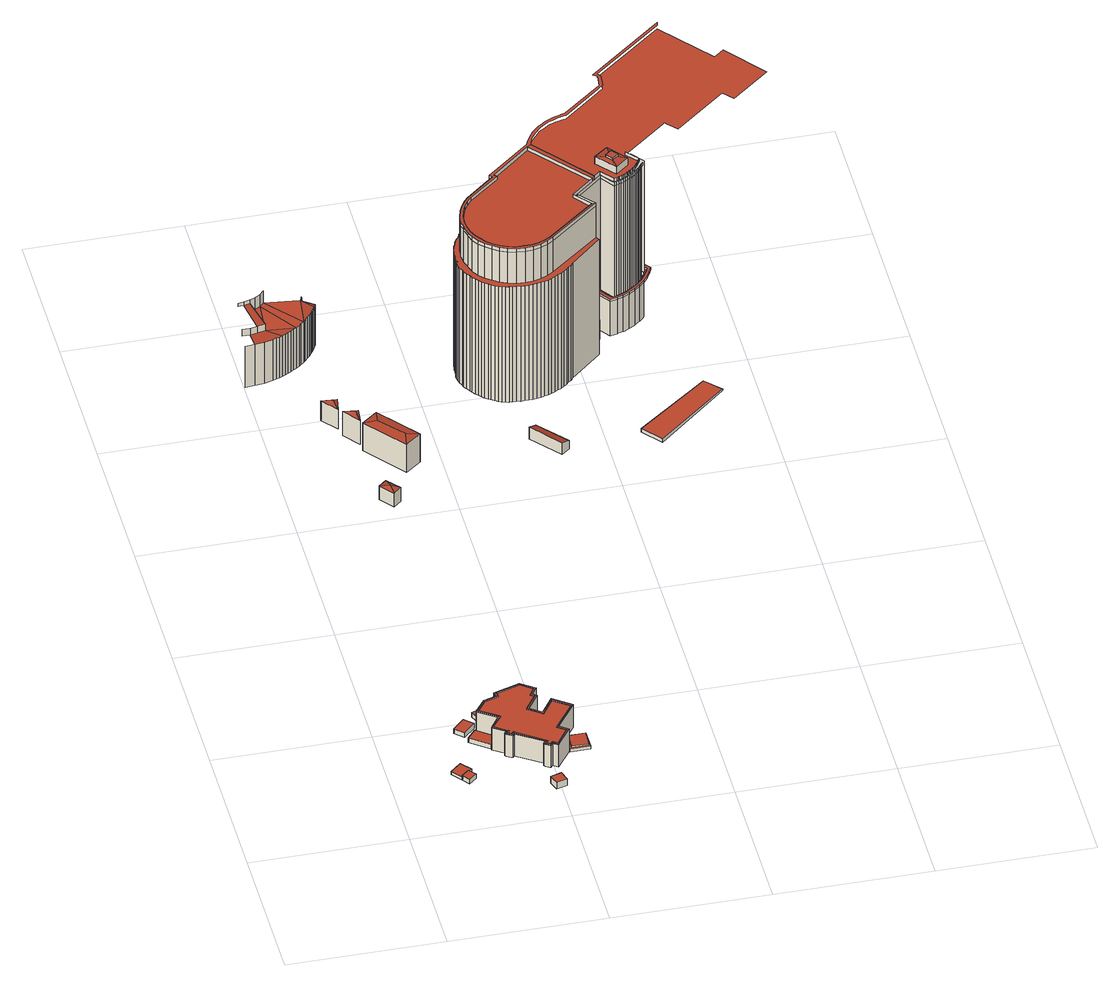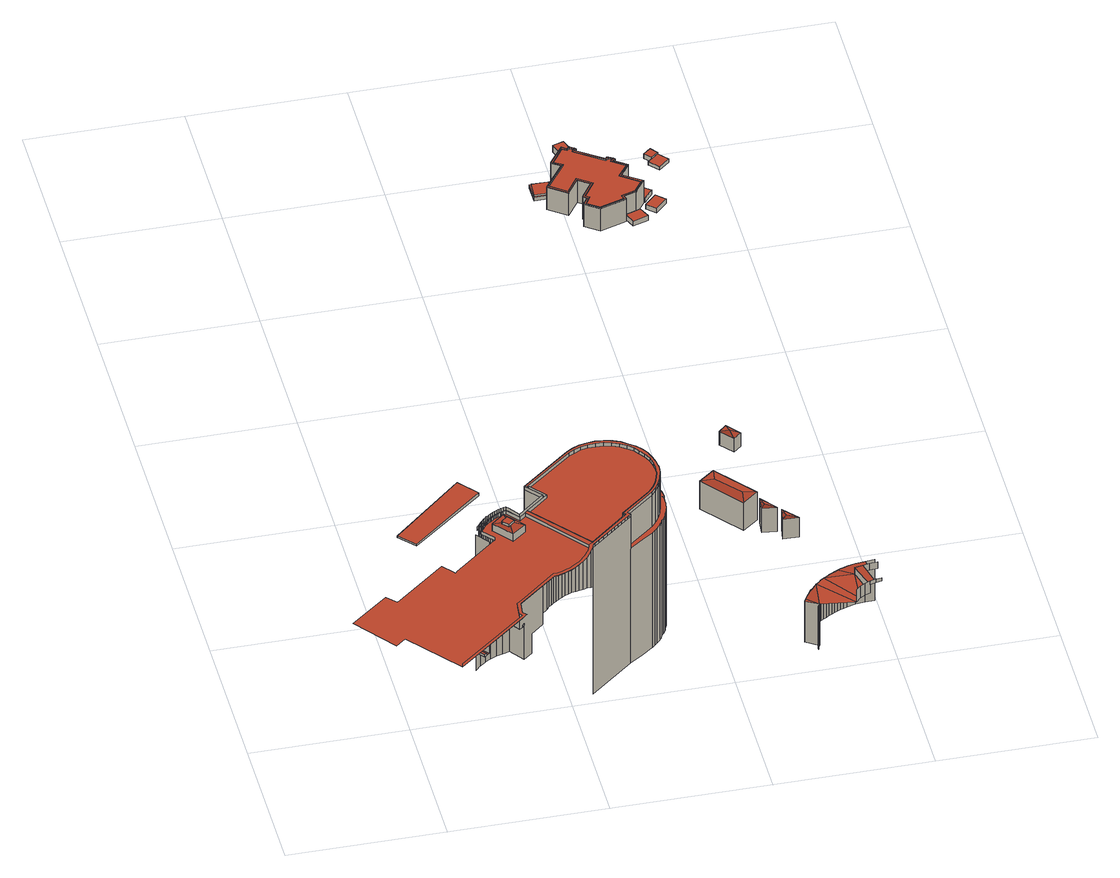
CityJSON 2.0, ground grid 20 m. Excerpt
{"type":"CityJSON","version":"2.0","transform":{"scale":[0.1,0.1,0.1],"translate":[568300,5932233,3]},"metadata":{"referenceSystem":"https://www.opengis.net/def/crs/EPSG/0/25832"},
"CityObjects":{
"building1":{"type":"Building","attributes":{"Grundfläche 2D":"3.291544","Grundhöhe NN":"7.749"},"geometry":[{"type":"Solid","lod":"3","boundaries":[[[[0,1,2,3]],[[1,0,4,5]],[[2,1,5,6]],[[3,2,6,7]],[[0,3,7,4]],[[5,4,7,6]]]],"semantics":{"surfaces":[{"type":"RoofSurface"},{"type":"WallSurface"},{"type":"GroundSurface"}],"values":[[0,1,1,1,1,2]]}}]},
"building2":{"type":"Building","attributes":{"Grundfläche 2D":"1.507841","Grundhöhe NN":"7.742"},"geometry":[{"type":"Solid","lod":"3","boundaries":[[[[8,9,10,11]],[[12,4,11,10]],[[4,13,8,11]],[[13,14,9,8]],[[14,12,10,9]],[[14,13,4,12]]]],"semantics":{"surfaces":[{"type":"RoofSurface"},{"type":"WallSurface"},{"type":"GroundSurface"}],"values":[[0,1,1,1,1,2]]}}]},
"building3":{"type":"Building","attributes":{"Grundfläche 2D":"3.344784","Grundhöhe NN":"7.691"},"geometry":[{"type":"Solid","lod":"3","boundaries":[[[[15,16,17,18]],[[19,20,18,17]],[[20,21,15,18]],[[21,22,16,15]],[[22,19,17,16]],[[22,21,20,19]]]],"semantics":{"surfaces":[{"type":"RoofSurface"},{"type":"WallSurface"},{"type":"GroundSurface"}],"values":[[0,1,1,1,1,2]]}}]},
"building4":{"type":"Building","attributes":{"Grundfläche 2D":"2.102192","Grundhöhe NN":"7.738"},"geometry":[{"type":"Solid","lod":"3","boundaries":[[[[23,24,25,26]],[[27,28,26,25]],[[28,29,23,26]],[[29,30,24,23]],[[30,27,25,24]],[[30,29,28,27]]]],"semantics":{"surfaces":[{"type":"RoofSurface"},{"type":"WallSurface"},{"type":"GroundSurface"}],"values":[[0,1,1,1,1,2]]}}]},
"building5":{"type":"Building","attributes":{"Grundfläche 2D":"88.371059","Grundhöhe NN":"7.691"},"children":["building5-1","building5-2","building5-3"],"geometry":[{"type":"Solid","lod":"3","boundaries":[[[[31,32,33,34,35,36,37,38,39,40,41,42,43,44,45,46,47,48,49,50,51,52,53,54,55,56,57,58,59,60]],[[61,62,63,64]],[[65,66,67,68,69]],[[70,71,72,73]],[[67,66,74,75]],[[68,67,75,76]],[[66,65,69,77,78,74]],[[32,31,79,80]],[[33,32,80,81]],[[34,33,81,82]],[[35,34,82,83]],[[36,35,83,84]],[[37,36,84,85]],[[38,37,85,86]],[[39,38,86,87]],[[40,39,87,88]],[[41,40,88,89]],[[42,41,89,90]],[[43,42,90,91]],[[76,92,45,44,43,91,77,69,68]],[[46,45,92,93]],[[47,46,93,94]],[[95,96,50,49,48,47,94,97]],[[51,50,96,98]],[[52,51,98,99]],[[53,52,99,100]],[[101,102,56,55,54,53,100,103]],[[57,56,102,104]],[[58,57,104,105]],[[59,58,105,106]],[[60,59,106,107]],[[31,60,107,79]],[[108,109,64,63]],[[109,110,61,64]],[[110,111,62,61]],[[111,108,63,62]],[[71,70,112,113]],[[72,71,113,114]],[[73,72,114,115]],[[70,73,115,112]],[[103,100,99,98,96,95,97,94,93,92,76,75,74,78,77,91,90,89,88,87,86,85,84,83,82,81,80,79,107,106,105,104,102,101]],[[111,110,109,108]],[[113,112,115,114]]]],"semantics":{"surfaces":[{"type":"RoofSurface"},{"type":"WallSurface"},{"type":"GroundSurface"}],"values":[[0,0,0,0,1,1,1,1,1,1,1,1,1,1,1,1,1,1,1,1,1,1,1,1,1,1,1,1,1,1,1,1,1,1,1,1,1,1,1,1,2,2,2]]}}]},
"building5-1":{"type":"BuildingInstallation","parents":["building5"],"geometry":[{"type":"MultiSurface","lod":"3","boundaries":[[[116,117,118,119,120,121,122,123,124,125,126,127,128,129,130,131,132,133,134,135,136,137,138,139]],[[140,127,126,141]],[[140,142,128,127]],[[129,128,142,143]],[[130,129,143,144]],[[131,130,144,145]],[[132,131,145,146]],[[133,132,146,147]],[[134,133,147,148]],[[135,134,148,149]],[[136,135,149,150]],[[137,136,150,151]],[[31,32,139,138]],[[32,33,116,139]],[[33,34,117,116]],[[34,35,118,117]],[[35,36,119,118]],[[36,37,120,119]],[[37,38,121,120]],[[38,39,122,121]],[[39,40,123,122]],[[40,41,124,123]],[[41,42,125,124]]],"semantics":{"surfaces":[{"type":"RoofSurface"},{"type":"WallSurface"}],"values":[0,1,1,1,1,1,1,1,1,1,1,1,1,1,1,1,1,1,1,1,1,1,1]}}]},
"building5-2":{"type":"BuildingInstallation","parents":["building5"],"geometry":[{"type":"MultiSurface","lod":"3","boundaries":[[[152,153,154,155,156,157,158,159,160,161,162,163,164,165,166,167,126,125,168,169,170,171,172,173,174,175,176,177,178,179,180,181,182,183,184,185,138,137,186]],[[42,43,168,125]],[[43,44,45,170,169,168]],[[45,46,171,170]],[[46,47,172,171]],[[47,48,49,50,175,174,173,172]],[[50,51,176,175]],[[51,52,177,176]],[[52,53,178,177]],[[53,54,55,56,181,180,179,178]],[[56,57,182,181]],[[57,58,183,182]],[[58,59,184,183]],[[59,60,185,184]],[[60,31,138,185]],[[151,187,186,137]],[[152,186,187,188]],[[153,152,188,189]],[[189,190,154,153]],[[190,191,155,154]],[[156,155,191,192]],[[157,156,192,193]],[[194,195,160,159,158,157,193,196]],[[161,160,195,197]],[[162,161,197,198]],[[163,162,198,199]],[[199,200,201,165,164,163]],[[201,202,166,165]],[[141,126,167,166,202,203]]],"semantics":{"surfaces":[{"type":"RoofSurface"},{"type":"WallSurface"}],"values":[0,1,1,1,1,1,1,1,1,1,1,1,1,1,1,1,1,1,1,1,1,1,1,1,1,1,1,1,1]}}]},
"building5-3":{"type":"BuildingInstallation","parents":["building5"],"geometry":[{"type":"MultiSurface","lod":"3","boundaries":[[[204,205,206,207]],[[208,209,204,207]],[[207,206,210,208]],[[205,204,209,211]],[[211,210,206,205]]],"semantics":{"surfaces":[{"type":"RoofSurface"},{"type":"WallSurface"}],"values":[0,1,1,1,1]}}]},
"building6":{"type":"Building","attributes":{"Grundfläche 2D":"6933.560485","Grundhöhe NN":"3.822"},"children":["building6-1","building6-2","building6-3","building6-4"],"geometry":[{"type":"MultiSurface","lod":"3","boundaries":[[[212,213,214,215]],[[216,217,218,219]],[[220,212,215,221]],[[219,218,222,223]],[[224,225,226,227]],[[212,220,228,229,230,231,232,222,218]],[[228,220,221,233]],[[223,234,235,226]],[[223,222,232,234]],[[227,226,235,236]],[[234,232,237,235]],[[229,228,233,238]],[[236,235,237,239,240]],[[241,239,237,232]],[[230,229,238,242]],[[231,230,242,243]],[[240,239,241,244]],[[245,231,243,246]],[[245,247,248,249,250,232,231]],[[247,245,246,251]],[[244,241,252,253]],[[241,232,250]],[[248,247,251,254]],[[249,248,254,255]],[[250,256,257,258,252,241]],[[250,249,255,259]],[[256,250,259,260]],[[257,256,260,261]],[[262,252,258]],[[258,257,261,263]],[[264,258,263,265]],[[266,264,265,267]],[[268,266,267,269]],[[264,266,268,270,271,272,273,262,258]],[[270,268,269,274]],[[275,262,276,277]],[[271,270,274,278]],[[279,275,277,280]],[[281,279,280,282]],[[283,281,282,284]],[[272,271,278,285]],[[262,286,287,276]],[[286,262,273]],[[273,272,285,288]],[[286,273,288,287]],[[289,290,291,292]],[[293,289,292,294]],[[290,295,296,291]],[[297,293,294,298]],[[295,299,300,296]],[[301,297,298,302]],[[303,301,302,304]],[[299,305,306,300]],[[307,303,304,308]],[[306,305,309,310,311,312]],[[313,307,308,314]],[[311,310,315,316,317,318]],[[316,319,320,317]],[[321,313,314,322]],[[319,323,324,320]],[[325,321,322,326]],[[327,328,329,330]],[[327,330,331,332]],[[330,333,334,331]],[[324,323,335,336,337,338]],[[330,329,339,333]],[[340,325,326,341]],[[328,327,342,343,344,345,346,347]],[[344,343,342,327,332,348,349,350]],[[351,334,333,352]],[[333,339,353,352]],[[336,354,355,337]],[[356,340,341,357]],[[344,358,359,360,361,345]],[[362,363,364,365]],[[359,358,344,350,366,367]],[[368,362,365,369]],[[352,370,371,351]],[[372,373,364,363]],[[352,353,374,370]],[[355,354,375,376,377,378]],[[379,356,357,380]],[[381,368,369,382]],[[376,383,384,377]],[[385,386,360,359]],[[387,373,372,388]],[[389,379,380,390]],[[370,391,392,371]],[[393,381,382,394]],[[385,359,367,395]],[[370,374,396,391]],[[383,397,398,384]],[[399,389,390,400]],[[388,401,402,387]],[[403,393,394,404]],[[385,405,406,407,408,386]],[[391,409,410,392]],[[406,405,385,395,411,412]],[[413,399,400,414]],[[397,415,416,398]],[[391,396,417,409]],[[401,418,419,402]],[[420,413,414,421]],[[422,403,404,423]],[[416,415,424,425,426,427]],[[428,429,407,406]],[[409,430,431,410]],[[432,420,421,433]],[[428,406,412,434]],[[409,417,435,430]],[[436,432,433,437]],[[438,419,418,439]],[[440,422,423,441]],[[442,436,437,443]],[[444,445,426,425,446,447,448,449]],[[450,451,429,428]],[[430,452,453,431]],[[454,442,443,455]],[[428,434,456,450]],[[457,458,459,435,417,396,374,353,339,329,328,347,346,345,361,360,386,408,407,429,451,460,461,462,463,464,465,466,448,447,446,425,424,415,397,383,376,375,354,336,335,323,319,316,315,310,309,305,299,295,290,289,293,297,301,303,307,313,321,325,340,356,379,389,399,413,420,432,436,442,454,467,468,469,470,471,472,473,474,475,476,477,478,479,480,481,482,483,484,485,486,487,488,489,490]],[[430,435,459,452]],[[448,466,491,449]],[[441,492,493,440]],[[494,438,439,495]],[[496,468,467,454,455,497]],[[466,465,498,491]],[[452,499,500,453]],[[469,468,496,501]],[[492,502,503,493]],[[452,459,458,499]],[[470,469,501,504]],[[471,470,504,505]],[[499,506,507,500]],[[506,499,458,457]],[[508,460,451,450]],[[509,503,502,510]],[[511,512,498,465,464,463,462,461,513,514]],[[472,471,505,515]],[[495,516,517,494]],[[473,472,515,518]],[[506,519,520,507]],[[510,521,522,509]],[[508,450,456,523]],[[506,457,490,519]],[[524,475,474,473,518,525]],[[476,475,524,526]],[[519,527,528,520]],[[529,522,521,530]],[[519,490,489,527]],[[477,476,526,531]],[[513,461,532]],[[532,508,523,533]],[[532,461,460,508]],[[530,534,535,529]],[[527,536,537,528]],[[478,477,531,538]],[[527,489,488,536]],[[516,539,540,517]],[[479,478,538,541]],[[480,479,541,542]],[[481,480,542,543]],[[482,481,543,544]],[[483,482,544,545]],[[532,546,547,513]],[[539,548,549,540]],[[484,483,545,550]],[[485,484,550,551]],[[534,552,553,535]],[[536,554,555,537]],[[556,557,558,559,560,561,562,563,564,565,566,567,568,569,570,571,572,573,574,575,576,577,578,579,533,523,456,434,412,411,395,367,366,350,349,348,332,331,334,351,371,392,410,431,453,500,507,520,528,537,555,552,534,530,521,510,502,492,441,423,404,394,382,369,365,364,373,387,402,419,438,494,517,540,549,580,581,582,583,584,585,586,587,588,589,590,591,592,593,594,595,596,597,598,599,600,601,602,603,604,605,606,607,608]],[[536,488,487,554]],[[486,485,551,609]],[[610,553,552,611]],[[554,612,613,555]],[[614,612,554,487,615,616,617]],[[618,619,610,611]],[[617,620,621,614]],[[487,486,609,615]],[[620,617,616,622]],[[612,623,624,625,626,613]],[[621,620,622,627]],[[628,629,630,631,624,623,612,614,621,627]],[[632,633,634,635,636,637,638,639,640,641,642,643,644,645,646,647,648,649,650,651,652,653,654,655,656,657,658,659,660,661,662,663,664,665,666,667,548,539,516,495,439,418,401,388,372,363,362,368,381,393,403,422,440,493,503,509,522,529,535,553,610,619,668,669,670,671,672,673,674,675,676,677,678,679,680,681,682,683,684,685,686,687,688,689,690,691,692,693,694,695]],[[696,629,628,697]],[[669,668,698,699]],[[624,700,701,702,703,625]],[[701,700,624,631,704,705]],[[706,696,697,707]],[[669,699,708,670]],[[701,709,710,702]],[[701,705,711,709]],[[709,712,713,710]],[[709,711,714,712]],[[715,716,717,706,707,718]],[[672,671,670,708,719,720]],[[712,721,722,723,724,713]],[[720,725,673,672]],[[722,721,712,714,726,727]],[[725,728,674,673]],[[722,729,730,731,732,723]],[[730,729,722,727,733,734]],[[674,728,735,736,676,675]],[[737,738,739,716,715,740]],[[730,741,742,731]],[[730,734,743,741]],[[736,744,677,676]],[[741,745,746,742]],[[741,743,747,745]],[[677,744,748,749,679,678]],[[750,751,746,745]],[[679,749,752,753,681,680]],[[745,747,754,750]],[[683,682,681,753,755,756]],[[750,757,758,759,760,751]],[[758,757,750,754,761,762]],[[763,764,765,738,737,766]],[[684,683,756,767]],[[768,769,759,758]],[[758,762,770,768]],[[685,684,767,771]],[[717,716,739,738,765,764,772,773,774,775,776,777,778,779,780,781,782,783,784,785,786,787,788,789,790,791,792,793,794,795,796,797,798,799,770,762,761,754,747,743,734,733,727,726,714,711,705,704,631,630,629,696,706]],[[768,800,801,802,803,769]],[[801,800,768,770,799,798]],[[686,685,771,804]],[[805,773,772,764,763,806]],[[687,686,804,807]],[[801,808,809,802]],[[801,798,797,808]],[[687,807,810,811,689,688]],[[808,812,813,814,815,809]],[[813,812,808,797,796,795]],[[811,816,690,689]],[[813,817,818,814]],[[691,690,816,819]],[[813,795,794,817]],[[820,821,776,775,774,773,805,822]],[[817,823,824,818]],[[819,825,692,691]],[[823,817,794,793]],[[632,695,826,827]],[[825,828,693,692]],[[829,830,831,832,824,823]],[[830,829,823,793,792,791]],[[828,833,694,693]],[[834,835,831,830]],[[833,826,695,694]],[[836,785,784,837]]],"semantics":{"surfaces":[{"type":"WallSurface"},{"type":"RoofSurface"}],"values":[0,0,0,0,0,1,0,1,0,0,0,0,0,1,0,0,0,0,1,0,0,1,0,0,1,0,0,0,1,0,0,0,0,1,0,0,0,0,0,0,0,0,1,0,0,0,0,0,0,0,0,0,0,0,0,0,0,0,0,0,0,0,0,0,0,0,0,0,0,0,0,0,0,0,0,0,0,0,0,0,0,0,0,0,0,0,0,0,0,0,0,0,0,0,0,0,0,0,0,0,0,0,0,0,0,0,0,0,0,0,0,0,0,0,0,0,0,0,0,1,0,0,0,0,0,0,0,0,0,0,0,0,0,0,0,0,0,0,0,0,0,0,0,0,0,0,0,0,0,0,0,0,0,0,0,0,0,0,0,0,0,0,0,0,0,0,0,0,0,1,0,0,0,0,0,0,1,0,0,0,0,0,1,0,0,0,0,0,0,0,0,0,0,0,0,0,0,0,0,0,0,0,0,0,0,0,0,0,0,0,0,0,0,0,0,0,0,0,0,0,1,0,0,0,0,0,0,0,0,0,0,0,0,0,0,0,0,0,0,0,0,0,0,0,0,0,0]}}]},
"building6-1":{"type":"BuildingInstallation","parents":["building6"],"geometry":[{"type":"MultiSurface","lod":"3","boundaries":[[[618,698,580,549,838]],[[580,698,668,667]],[[548,839,838,549]],[[839,619,618,838]]],"semantics":{"surfaces":[{"type":"RoofSurface"},{"type":"WallSurface"}],"values":[0,1,1,1]}}]},
"building6-2":{"type":"BuildingInstallation","parents":["building6"],"geometry":[{"type":"MultiSurface","lod":"3","boundaries":[[[840,841,842,843]],[[844,845,846,847,841,840]],[[848,849,843,842,850,851]],[[851,850,847,846]],[[852,853,842,841]],[[853,854,850,842]],[[854,855,847,850]],[[855,852,841,847]]],"semantics":{"surfaces":[{"type":"RoofSurface"},{"type":"WallSurface"}],"values":[0,0,0,0,1,1,1,1]}}]},
"building6-3":{"type":"BuildingInstallation","parents":["building6"],"geometry":[{"type":"MultiSurface","lod":"3","boundaries":[[[856,857,858,859]],[[843,849,856,859,844,840]],[[857,856,849,848]],[[846,845,858,857,848,851]],[[859,858,845,844]]],"semantics":{"surfaces":[{"type":"RoofSurface"},{"type":"WallSurface"}],"values":[0,1,1,1,1]}}]},
"building6-4":{"type":"BuildingInstallation","parents":["building6"],"geometry":[{"type":"MultiSurface","lod":"3","boundaries":[[[860,861,862,863,864,865,866,867,868,869,870,871,872,873,874,875,876,877,878,879,880,881,882,883,884,885,886,887,888,889,890,891]],[[783,891,890,782]],[[861,860,892,893]],[[862,861,893,894]],[[863,862,894,895]],[[864,863,895,896]],[[865,864,896,897]],[[866,865,897,898]],[[867,866,898,899]],[[629,871,870,630]],[[629,696,872,871]],[[696,706,873,872]],[[706,717,716,875,874,873]],[[716,739,738,877,876,875]],[[738,765,764,879,878,877]],[[764,772,773,881,880,879]],[[773,774,775,776,884,883,882,881]],[[776,777,885,884]],[[777,778,779,780,888,887,886,885]],[[780,781,889,888]],[[781,782,890,889]],[[860,891,783,892]],[[868,867,899,900]],[[869,868,900,901]],[[870,869,901,630]]],"semantics":{"surfaces":[{"type":"RoofSurface"},{"type":"WallSurface"}],"values":[0,1,1,1,1,1,1,1,1,1,1,1,1,1,1,1,1,1,1,1,1,1,1,1,1]}}]},
"building7":{"type":"Building","attributes":{"Grundfläche 2D":"2.993812","Grundhöhe NN":"7.035"},"geometry":[{"type":"Solid","lod":"3","boundaries":[[[[902,903,904]],[[902,905,903]],[[902,904,906]],[[902,906,905]],[[907,908,904,903]],[[908,909,906,904]],[[909,910,905,906]],[[910,907,903,905]],[[910,909,908,907]]]],"semantics":{"surfaces":[{"type":"RoofSurface"},{"type":"WallSurface"},{"type":"GroundSurface"}],"values":[[0,0,0,0,1,1,1,1,2]]}}]},
"building8":{"type":"Building","attributes":{"Grundfläche 2D":"1.840433","Grundhöhe NN":"6.149"},"geometry":[{"type":"Solid","lod":"3","boundaries":[[[[911,912,913]],[[911,914,912]],[[911,913,914]],[[915,916,913,912]],[[916,917,914,913]],[[917,915,912,914]],[[917,916,915]]]],"semantics":{"surfaces":[{"type":"RoofSurface"},{"type":"WallSurface"},{"type":"GroundSurface"}],"values":[[0,0,0,1,1,1,2]]}}]},
"building9":{"type":"Building","attributes":{"Grundfläche 2D":"1.813882","Grundhöhe NN":"5.431"},"geometry":[{"type":"Solid","lod":"3","boundaries":[[[[918,919,920]],[[918,921,919]],[[918,920,921]],[[922,923,920,919]],[[923,924,921,920]],[[924,922,919,921]],[[924,923,922]]]],"semantics":{"surfaces":[{"type":"RoofSurface"},{"type":"WallSurface"},{"type":"GroundSurface"}],"values":[[0,0,0,1,1,1,2]]}}]},
"building10":{"type":"Building","attributes":{"Grundfläche 2D":"17.170017","Grundhöhe NN":"5.147"},"geometry":[{"type":"Solid","lod":"3","boundaries":[[[[925,926,927,928]],[[926,929,927]],[[925,928,930]],[[926,925,930,929]],[[931,932,928,927]],[[932,933,930,928]],[[933,934,929,930]],[[934,931,927,929]],[[934,933,932,931]]]],"semantics":{"surfaces":[{"type":"RoofSurface"},{"type":"WallSurface"},{"type":"GroundSurface"}],"values":[[0,0,0,0,1,1,1,1,2]]}}]},
"building11":{"type":"Building","attributes":{"Grundfläche 2D":"6.416344","Grundhöhe NN":"6.749"},"geometry":[{"type":"Solid","lod":"3","boundaries":[[[[935,936,937,938]],[[939,940,938,937]],[[940,941,935,938]],[[941,942,936,935]],[[942,939,937,936]],[[942,941,940,939]]]],"semantics":{"surfaces":[{"type":"RoofSurface"},{"type":"WallSurface"},{"type":"GroundSurface"}],"values":[[0,1,1,1,1,2]]}}]},
"building12":{"type":"Building","attributes":{"Grundfläche 2D":"36.980493","Grundhöhe NN":"8.424"},"geometry":[{"type":"Solid","lod":"3","boundaries":[[[[943,944,945,946]],[[947,948,946,945]],[[948,949,943,946]],[[949,950,944,943]],[[950,947,945,944]],[[950,949,948,947]]]],"semantics":{"surfaces":[{"type":"RoofSurface"},{"type":"WallSurface"},{"type":"GroundSurface"}],"values":[[0,1,1,1,1,2]]}}]}
},
"vertices":[
[76,49,52],[90,61,52],[79,74,52],[65,62,52],[76,49,47],[90,61,47],[79,74,47],[65,62,47],
[83,40,54],[93,48,54],[85,57,54],[76,49,54],[85,57,47],[83,40,47],[93,48,47],
[97,127,54],[112,142,54],[101,153,54],[86,138,54],[101,153,47],[86,138,47],[97,127,47],[112,142,47],
[196,11,57],[192,24,57],[178,20,57],[182,7,57],[178,20,47],[182,7,47],[196,11,47],[192,24,47],
[228,117,81],[205,134,81],[189,112,81],[175,122,81],[190,144,81],[185,148,81],[192,158,81],[174,171,81],[140,160,81],[142,154,81],[125,149,81],[112,131,81],[135,115,81],[133,112,81],[123,97,81],[139,86,81],[136,83,81],[138,81,81],[143,78,81],[145,77,81],[147,80,81],[180,57,81],[177,54,81],[179,52,81],[184,49,81],[185,48,81],[188,52,81],[194,47,81],[213,73,81],[202,81,81],[214,72,52],[239,72,52],[239,97,52],[214,97,52],[113,128,54],[110,130,54],[99,117,54],[123,99,54],[133,112,54],[114,164,54],[120,149,54],[140,156,54],[134,171,54],[110,130,47],[99,117,47],[123,99,47],[133,112,47],[113,128,47],[228,117,47],[205,134,47],[189,112,47],[175,122,47],[190,144,47],[185,148,47],[192,158,47],[174,171,47],[140,160,47],[142,154,47],[125,149,47],[112,131,47],[135,115,47],[123,97,47],[139,86,47],[136,83,47],[143,78,47],[145,77,47],[138,81,47],[147,80,47],[180,57,47],[177,54,47],[184,49,47],[185,48,47],[179,52,47],[188,52,47],[194,47,47],[213,73,47],[202,81,47],[239,97,47],[214,97,47],[214,72,47],[239,72,47],[114,164,47],[120,149,47],[140,156,47],[134,171,47],
[189,112,82],[175,122,82],[190,144,82],[185,148,82],[192,158,82],[174,171,82],[140,160,82],[142,154,82],[125,149,82],[112,131,82],[115,132,82],[126,147,82],[144,153,82],[143,159,82],[174,169,82],[189,158,82],[182,147,82],[187,144,82],[172,122,82],[190,109,82],[205,131,82],[225,116,82],[228,117,82],[205,134,82],[126,147,81],[115,132,81],[144,153,81],[143,159,81],[174,169,81],[189,158,81],[182,147,81],[187,144,81],[172,122,81],[190,109,81],[205,131,81],[225,116,81],
[210,73,82],[194,50,82],[188,54,82],[185,51,82],[180,54,82],[183,57,82],[181,59,82],[148,82,82],[147,83,82],[144,80,82],[139,83,82],[142,86,82],[140,87,82],[125,98,82],[138,115,82],[136,117,82],[135,115,82],[133,112,82],[123,97,82],[139,86,82],[136,83,82],[138,81,82],[143,78,82],[145,77,82],[147,80,82],[180,57,82],[177,54,82],[179,52,82],[184,49,82],[185,48,82],[188,52,82],[194,47,82],[213,73,82],[202,81,82],[199,80,82],[199,80,81],[210,73,81],[194,50,81],[188,54,81],[185,51,81],[180,54,81],[183,57,81],[148,82,81],[147,83,81],[181,59,81],[144,80,81],[139,83,81],[142,86,81],[140,87,81],[125,98,81],[138,115,81],[136,117,81],
[216,74,54],[237,74,54],[238,95,54],[216,95,54],[216,95,52],[216,74,52],[238,95,52],[237,74,52],
[13,885,71],[1,884,71],[1,884,8],[13,885,8],[2,903,82],[2,903,72],[12,903,72],[12,903,82],[25,886,71],[25,886,8],[21,905,72],[21,905,82],[6,943,90],[6,943,85],[13,944,85],[13,944,90],[36,889,71],[41,891,71],[45,892,71],[49,894,71],[31,907,72],[36,889,8],[31,907,82],[21,946,85],[21,946,90],[21,946,72],[41,891,8],[28,949,72],[28,949,90],[35,953,72],[45,892,8],[49,894,8],[35,953,90],[53,896,71],[53,896,8],[57,898,71],[61,900,71],[65,903,71],[69,905,71],[57,898,8],[41,959,72],[41,959,90],[61,900,8],[65,903,8],[73,908,71],[76,911,71],[80,914,71],[69,905,8],[73,908,8],[76,911,8],[85,953,72],[80,914,8],[83,917,71],[83,917,8],[86,921,71],[86,921,8],[89,924,71],[89,924,8],[92,928,71],[94,931,71],[97,935,71],[99,939,71],[92,928,8],[86,955,72],[85,953,8],[86,955,8],[94,931,8],[87,956,72],[87,956,8],[88,958,72],[88,958,8],[88,960,72],[88,960,8],[97,935,8],[101,943,71],[101,943,8],[99,939,8],[254,834,185],[253,838,185],[253,838,8],[254,834,8],[256,830,185],[256,830,8],[252,843,185],[252,843,8],[257,826,185],[257,826,8],[252,847,185],[252,847,8],[259,822,185],[259,822,8],[262,818,185],[262,818,8],[254,847,185],[254,847,8],[264,814,185],[264,814,8],[253,849,185],[253,852,185],[253,852,8],[253,849,8],[267,810,185],[267,810,8],[253,855,185],[253,856,185],[253,856,8],[253,855,8],[253,861,185],[253,861,8],[270,807,185],[270,807,8],[254,866,185],[254,866,8],[273,803,185],[273,803,8],[261,845,233],[261,845,185],[264,835,185],[264,835,233],[264,835,238],[261,845,238],[267,825,233],[267,825,238],[254,867,185],[255,871,185],[255,871,8],[254,867,8],[267,825,185],[276,800,185],[276,800,8],[261,850,233],[260,852,233],[260,855,233],[260,855,185],[260,852,185],[261,850,185],[261,850,238],[260,852,238],[260,855,238],[272,817,238],[272,817,233],[272,817,185],[256,875,185],[256,875,8],[280,797,185],[280,797,8],[260,856,233],[261,866,233],[261,866,185],[260,856,185],[267,836,233],[265,845,233],[265,845,238],[267,836,238],[260,856,238],[261,866,238],[271,827,233],[271,827,238],[278,810,233],[278,810,238],[264,855,233],[264,855,238],[278,810,185],[257,878,185],[258,880,185],[258,880,8],[257,878,8],[283,795,185],[283,795,8],[276,820,233],[276,820,238],[259,883,185],[259,883,8],[264,876,233],[264,876,185],[265,865,238],[265,865,233],[287,792,185],[287,792,8],[286,804,233],[286,804,238],[281,813,233],[281,813,238],[264,876,238],[286,804,185],[262,889,185],[262,889,8],[291,790,185],[291,790,8],[268,874,233],[268,874,238],[288,807,233],[288,807,238],[264,877,233],[268,885,233],[268,885,185],[264,877,185],[294,798,233],[294,798,238],[264,877,238],[268,885,238],[295,788,185],[295,788,8],[265,892,185],[265,892,8],[294,798,185],[271,883,233],[271,883,238],[299,787,185],[299,787,8],[296,802,233],[296,802,238],[267,897,185],[268,897,185],[268,897,8],[267,897,8],[273,893,233],[273,893,185],[303,794,233],[303,794,238],[303,785,185],[303,785,8],[273,893,238],[303,794,185],[303,787,185],[303,787,8],[276,891,238],[276,891,233],[305,798,233],[305,798,238],[307,785,185],[307,785,8],[271,902,8],[268,898,8],[268,898,185],[271,902,185],[274,905,185],[274,905,8],[279,900,233],[279,900,185],[313,791,233],[313,791,238],[312,785,185],[312,785,8],[279,900,238],[334,791,185],[324,790,185],[313,791,185],[316,931,185],[313,935,185],[295,922,185],[292,920,185],[285,915,185],[281,912,185],[277,908,185],[313,785,185],[317,784,185],[322,784,185],[327,784,185],[332,784,185],[337,785,185],[342,786,185],[346,787,185],[347,787,185],[352,788,185],[356,790,185],[361,792,185],[365,795,185],[370,797,185],[374,800,185],[378,803,185],[381,806,185],[385,809,185],[388,813,185],[429,850,185],[426,855,185],[361,802,185],[353,797,185],[344,793,185],[277,908,8],[314,795,238],[314,795,233],[282,898,238],[282,898,233],[317,784,8],[313,785,8],[281,912,8],[324,790,233],[324,790,238],[322,784,8],[324,795,238],[324,795,233],[327,784,8],[332,784,8],[334,791,233],[334,791,238],[316,931,233],[334,795,233],[334,795,238],[292,920,8],[285,915,8],[313,935,8],[295,922,8],[337,785,8],[322,931,233],[322,931,238],[342,786,8],[344,793,233],[344,793,238],[343,797,238],[343,797,233],[316,931,238],[347,787,8],[346,787,8],[352,788,8],[353,797,233],[353,797,238],[352,801,233],[352,801,238],[356,790,8],[313,935,233],[313,935,238],[359,805,238],[359,805,233],[361,802,233],[361,802,238],[361,792,8],[319,934,233],[319,934,238],[365,795,8],[370,797,8],[374,800,8],[378,803,8],[381,806,8],[370,982,233],[370,982,8],[370,977,233],[370,977,238],[385,809,8],[388,813,8],[421,855,238],[421,855,233],[426,855,233],[426,855,238],[477,1094,238],[482,1089,238],[480,1072,238],[429,1030,238],[425,1029,238],[423,1029,238],[422,1028,238],[418,1027,238],[414,1026,238],[410,1024,238],[406,1022,238],[402,1020,238],[399,1018,238],[395,1015,238],[392,1013,238],[389,1010,238],[386,1007,238],[383,1004,238],[380,1000,238],[378,997,238],[376,993,238],[374,990,238],[372,986,238],[370,982,238],[375,981,238],[376,985,238],[377,988,238],[379,992,238],[381,995,238],[383,998,238],[386,1001,238],[388,1004,238],[391,1007,238],[394,1010,238],[397,1012,238],[401,1015,238],[404,1017,238],[407,1019,238],[411,1020,238],[415,1022,238],[418,1023,238],[422,1024,238],[426,1025,238],[429,1025,238],[477,1065,238],[480,1068,238],[484,1071,238],[486,1090,238],[483,1094,238],[574,1168,238],[575,1174,238],[481,1097,238],[478,1094,238],[429,850,8],[403,877,233],[403,877,238],[408,876,233],[408,876,238],[408,876,38],[426,855,8],[419,863,8],[419,863,38],[432,901,238],[432,901,233],[436,877,38],[425,890,38],[436,877,8],[436,900,233],[443,906,233],[443,906,238],[436,900,238],[425,890,8],[436,900,8],[436,900,61],[439,903,61],[443,906,61],[482,942,233],[539,989,233],[542,992,233],[544,989,233],[555,976,233],[622,1031,233],[634,1018,233],[683,1058,233],[642,1111,233],[629,1100,233],[574,1168,233],[483,1094,233],[486,1090,233],[484,1071,233],[480,1068,233],[477,1065,233],[429,1025,233],[426,1025,233],[422,1024,233],[418,1023,233],[415,1022,233],[411,1020,233],[407,1019,233],[404,1017,233],[401,1015,233],[397,1012,233],[394,1010,233],[391,1007,233],[388,1004,233],[386,1001,233],[383,998,233],[381,995,233],[379,992,233],[377,988,233],[376,985,233],[375,981,233],[436,905,233],[444,912,233],[458,895,233],[460,896,233],[461,896,233],[463,897,233],[465,898,233],[466,898,233],[468,899,233],[470,900,233],[471,900,233],[472,901,233],[474,902,233],[475,903,233],[476,904,233],[477,904,233],[479,906,233],[481,907,233],[483,909,233],[485,911,233],[486,911,233],[487,913,233],[488,914,233],[490,917,233],[492,919,233],[493,921,233],[494,923,233],[496,926,233],[450,881,61],[450,881,8],[436,905,238],[444,912,238],[453,892,233],[456,888,233],[456,888,238],[453,892,238],[453,892,61],[456,888,61],[459,883,61],[459,883,8],[458,895,238],[459,889,233],[459,889,238],[459,889,61],[462,890,233],[462,890,238],[462,890,61],[467,886,8],[467,886,61],[461,884,61],[461,884,8],[460,896,238],[461,896,238],[463,890,233],[465,891,233],[465,891,238],[463,890,238],[463,897,238],[463,890,61],[465,891,61],[465,898,238],[466,891,233],[468,892,233],[468,892,238],[466,891,238],[466,891,61],[468,892,61],[466,898,238],[468,899,238],[475,890,8],[475,890,61],[468,886,61],[468,886,8],[471,894,233],[471,894,238],[471,894,61],[470,900,238],[474,895,233],[474,895,238],[474,895,61],[471,900,238],[472,901,238],[477,897,233],[477,897,238],[474,902,238],[475,903,238],[477,897,61],[476,904,238],[477,904,238],[478,898,233],[480,899,233],[480,899,238],[478,898,238],[478,898,61],[480,899,61],[483,895,8],[483,895,61],[483,894,61],[483,894,8],[479,906,238],[482,901,233],[482,901,238],[482,901,61],[481,907,238],[486,897,61],[490,900,61],[491,901,61],[496,906,61],[497,907,61],[503,914,61],[503,915,61],[506,920,61],[507,922,61],[511,930,61],[496,948,61],[493,946,61],[489,943,61],[502,926,61],[501,925,61],[501,924,61],[501,923,61],[499,921,61],[498,918,61],[496,915,61],[495,914,61],[494,913,61],[492,910,61],[490,908,61],[489,907,61],[487,905,61],[485,903,61],[483,901,61],[483,901,233],[485,903,233],[485,903,238],[483,901,238],[483,909,238],[490,900,8],[486,897,8],[485,911,238],[487,905,233],[487,905,238],[486,911,238],[487,913,238],[489,907,233],[490,908,233],[490,908,238],[489,907,238],[488,914,238],[492,910,233],[492,910,238],[490,917,238],[496,906,8],[497,907,8],[491,901,8],[494,913,233],[494,913,238],[492,919,238],[496,926,238],[482,942,238],[493,921,238],[495,914,233],[496,915,233],[496,915,238],[495,914,238],[494,923,238],[498,918,233],[498,918,238],[502,926,233],[489,943,233],
[432,902,238],[432,902,233],
[461,934,246],[461,948,244],[443,934,244],[456,929,246],[463,935,245],[470,927,245],[468,926,246],[481,923,244],[462,920,246],[455,929,245],[464,909,244],[462,921,246],[461,948,233],[443,934,233],[464,909,233],[481,923,233],
[455,929,249],[462,920,249],[470,927,249],[463,935,249],
[506,929,64],[504,924,64],[499,916,64],[494,909,64],[488,903,64],[481,898,64],[474,893,64],[466,889,64],[458,886,64],[453,885,64],[439,903,64],[436,900,64],[450,881,64],[459,883,64],[461,884,64],[467,886,64],[468,886,64],[475,890,64],[483,894,64],[483,895,64],[486,897,64],[490,900,64],[491,901,64],[496,906,64],[497,907,64],[503,914,64],[503,915,64],[506,920,64],[507,922,64],[511,930,64],[496,948,64],[493,946,64],[506,929,61],[504,924,61],[499,916,61],[494,909,61],[488,903,61],[481,898,61],[474,893,61],[466,889,61],[458,886,61],[453,885,61],
[113,596,64],[111,609,61],[101,601,61],[125,592,61],[115,583,61],[111,609,40],[101,601,40],[115,583,40],[125,592,40],
[83,769,64],[86,754,61],[89,773,61],[69,774,61],[86,754,31],[89,773,31],[69,774,31],
[104,743,64],[90,749,61],[107,728,61],[109,747,61],[90,749,24],[107,728,24],[109,747,24],
[126,717,66],[153,685,66],[170,683,64],[128,735,64],[150,667,64],[108,719,64],[170,683,21],[128,735,21],[108,719,21],[150,667,21],
[345,647,50],[313,685,50],[303,677,55],[335,639,55],[303,677,37],[335,639,37],[345,647,37],[313,685,37],
[453,614,59],[545,694,56],[526,715,56],[432,639,59],[526,715,54],[432,639,54],[453,614,54],[545,694,54]
]}
